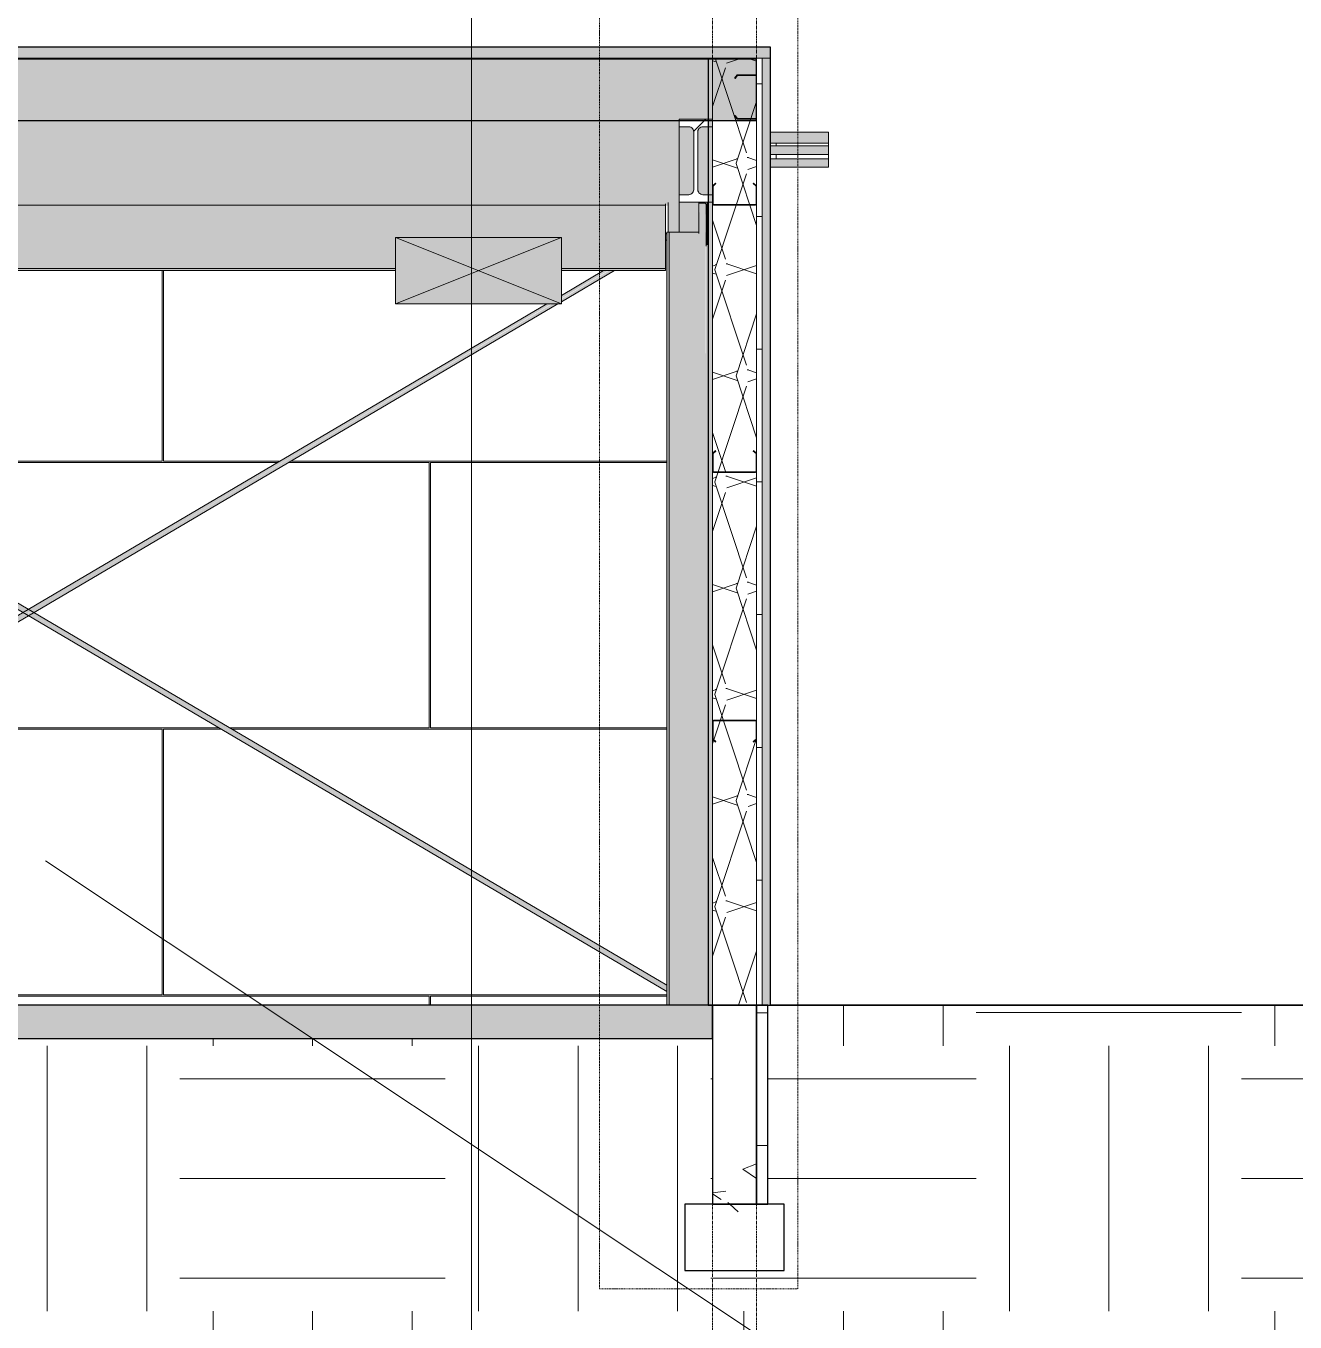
# Model space of a CAD drawing. Header units: inches. Extents: x -23445 to -32, y -314 to 853.
# Drawn here: x -21023.7 to -20794.2, y -57.3 to 177.1 of the extents above; entities that cross this region are included whole.
import ezdxf

# ---------------------------------------------------------------- set-up
doc = ezdxf.new("R2010")
doc.units = ezdxf.units.IN
doc.header["$MEASUREMENT"] = 0
doc.linetypes.add('Dash Dot 3_16_', pattern=[0.3125, 0.1875, -0.0625, 0, -0.0625])
doc.linetypes.add('Grid Line 1_2_', pattern=[0.875, 0.5, -0.125, 0.125, -0.125])
for name, color, linetype, lineweight in [('A-ANNO-IDEN', 131, 'Continuous', 9), ('A-ANNO-SYMB', 150, 'Continuous', 9), ('A-CLNG', 13, 'Continuous', 9), ('A-CLNG-PATT', 13, 'Continuous', 9), ('A-FLOR', 192, 'Continuous', 9), ('A-FLOR-LEVL', 51, 'Continuous', 9), ('A-FLOR-PATT', 8, 'Continuous', 25), ('A-ROOF', 132, 'Continuous', 9), ('A-ROOF-PATT', 132, 'Continuous', 9), ('A-WALL', 113, 'Continuous', 9), ('A-WALL-PATT', 111, 'Continuous', 25), ('C-TOPO', 7, 'Continuous', 9), ('G-ANNO-SYMB', 111, 'Continuous', 9), ('L-SITE-WALL', 31, 'Continuous', 9), ('M-HVAC-DUCT-ANNO', 70, 'Continuous', 9), ('S-BEAM', 12, 'Continuous', 9), ('S-COLS', 52, 'Continuous', 9), ('S-FNDN', 32, 'Continuous', 9), ('S-GRID', 1, 'Continuous', 9)]:
    doc.layers.add(name, color=color, linetype=linetype, lineweight=lineweight)
pattern_1 = [(50, (-21811.89, 94.61), (55.0854, -4.8198), [5.76, -63.36]), (355, (-21811.89, 94.61), (-10.6557, 57.7685), [4.608, -50.688]), (100.451, (-21807.3, 94.21), (44.4295, 52.9487), [4.895, -53.848]), (46.184, (-21811.89, 109.97), (81.9644, -12.712), [8.64, -95.04]), (96.636, (-21805.06, 108.91), (71.7815, 74.8124), [7.343, -80.772]), (351.184, (-21811.89, 109.97), (71.782, 74.8124), [6.912, -76.032]), (21, (-21804.21, 106.13), (45.842, -30.9215), [5.76, -63.36]), (326, (-21804.21, 106.13), (18.687, 55.6915), [4.608, -50.688]), (71.451, (-21800.39, 103.553), (64.529, 24.77), [4.895, -53.848]), (37.5, (-21811.89, 94.61), (0.9339, 25.5668), [2.534, -47.539, 2.534, -48.922, -50.88]), (37.5, (-21811.89, 94.61), (0.9339, 25.5668), [-101.53, 2.534, -48.346]), (7.5, (-21811.89, 94.61), (20.20404, 30.2913), [2.534, -26.803, 2.534, -46.387, -19.392]), (7.5, (-21811.89, 94.61), (20.20404, 30.2913), [-78.259, 2.534, -16.858]), (327.5, (-21829.017, 94.61), (40.9978, -1.7324), [2.534, -16.666, 2.534, -57.37, -79.488]), (327.5, (-21829.017, 94.61), (40.9978, -1.7324), [-79.104, 2.534, -76.954]), (317.5, (-21836.697, 94.61), (44.7889, 7.6878), [2.534, -22.426, 2.534, -37.248, -56.448]), (317.5, (-21836.697, 94.61), (44.7889, 7.6878), [-64.742, 2.534, -53.914])]
pattern_2 = [(0, (-21811.89, 94.61), (0, 24), []), (90, (-21811.89, 94.61), (-24, 1e-15), [])]
pattern_3 = [(161.57, (-21810.93, 95.57), (-7.6802237, -0.0009796), [0, -54.643, 6.067, 0]), (18.43, (-21812.85, 95.57), (-7.6802237, 0.0009796), [0, -54.643, 6.067, 0]), (108.43, (-21810.93, 95.57), (3.838295, -19.2013653), [18.211, -42.499]), (71.57, (-21812.85, 95.57), (3.838295, 19.2013653), [18.211, -42.499])]
pattern_4 = [(45, (-21811.89, 94.61), (-19.007, 19.007), []), (45, (-21811.89, 123.41), (-19.007, 19.007), [])]

# ---------------------------------------------------------------- blocks, each defined once
blk = doc.blocks.new('Struct_Xcel_Sports Complex_rvt-1-Building Section - North_South looking West _ Clinic')
at = {"layer": 'A-FLOR-PATT', "lineweight": 9}
h = blk.add_hatch(dxfattribs=at)
h.set_pattern_fill('FP_8', style=0, pattern_type=2)
h.set_pattern_definition(pattern_1)
h.paths.add_polyline_path([(-22790.8, -6), (-20899.55, -6), (-20899.55, 0), (-22790.8, 0), (-22790.8, -1.56)], flags=0)
at = {"layer": 'A-WALL-PATT', "lineweight": 9}
h = blk.add_hatch(dxfattribs=at)
h.set_pattern_fill('FP_8', style=0, pattern_type=2)
h.set_pattern_definition(pattern_1)
h.paths.add_polyline_path([(-20899.55, -36), (-20891.55, -36), (-20891.55, 0), (-20899.55, 0), (-20899.55, -1.56)], flags=0)
at = {"layer": 'S-FNDN'}
h = blk.add_hatch(dxfattribs=at)
h.set_pattern_fill('FP_8', color=256, style=0, pattern_type=2)
h.set_pattern_definition(pattern_1)
h.paths.add_polyline_path([(-20904.55, -48), (-20886.55, -48), (-20886.55, -36), (-20904.55, -36), (-20904.55, -40.62)], flags=0)
at = {"layer": 'A-FLOR', "color": 250, "lineweight": 25}
for p, q in [((-20899.55, 0), (-22790.8, 0)), ((-20899.55, -6), (-20899.55, 0)), ((-22790.8, -6), (-20899.55, -6))]:
    blk.add_line(p, q, dxfattribs=at)
at = {"layer": 'L-SITE-WALL', "color": 250, "lineweight": 25}
for p, q in [((-20899.55, 0), (-20899.55, -36)), ((-20891.55, 0), (-20899.55, 0)), ((-20891.55, -36), (-20891.55, 0)), ((-20899.55, -36), (-20891.55, -36))]:
    blk.add_line(p, q, dxfattribs=at)
at = {"layer": 'S-FNDN', "color": 250, "lineweight": 25}
for p, q in [((-20886.55, -36), (-20904.55, -36)), ((-20904.55, -36), (-20904.55, -48)), ((-20886.55, -48), (-20886.55, -36)), ((-20904.55, -48), (-20886.55, -48))]:
    blk.add_line(p, q, dxfattribs=at)
blk = doc.blocks.new('W-Wide Flange - 1_-5_-1401438-Building Section - North_South looking West _ Clinic')
at = {"layer": 'S-BEAM'}
h = blk.add_hatch(dxfattribs=at)
h.set_pattern_fill('FP_1', color=256, style=0, pattern_type=2)
h.set_pattern_definition(pattern_4)
h.paths.add_polyline_path([(-20905.55, 145.22), (-20899.55, 145.22), (-20899.55, 146.58), (-20901.49, 146.6), (-20901.84, 146.77), (-20902.09, 147.08), (-20902.18, 147.47), (-20902.16, 158.18), (-20901.98, 158.53), (-20901.67, 158.78), (-20901.29, 158.87), (-20899.55, 158.87), (-20899.55, 160.23), (-20905.55, 160.23), (-20905.55, 158.87), (-20903.56, 158.83), (-20903.26, 158.67), (-20903.02, 158.36), (-20902.93, 157.98), (-20902.95, 147.27), (-20903.12, 146.91), (-20903.43, 146.67), (-20903.82, 146.58), (-20905.55, 146.58)], flags=0)
for points in [[(-20903.82, 146.58), (-20903.82, 158.87), (-20905.55, 158.85), (-20905.55, 146.58)], [(-20903.82, 146.58), (-20903.35, 146.72), (-20903.12, 146.91), (-20902.95, 147.27), (-20902.93, 147.47), (-20902.96, 158.2), (-20903.19, 158.6), (-20903.43, 158.78), (-20903.82, 158.85), (-20903.82, 146.6)], [(-20901.29, 146.58), (-20901.29, 158.87), (-20901.73, 158.74), (-20901.98, 158.53), (-20902.16, 158.18), (-20902.18, 157.98), (-20902.13, 147.2), (-20901.92, 146.85), (-20901.67, 146.67), (-20901.32, 146.58)], [(-20900.3, 146.58), (-20900.3, 158.87), (-20901.29, 158.85), (-20901.29, 146.58)]]:
    blk.add_hatch(color=256, dxfattribs=at).paths.add_polyline_path(points, flags=0)
h = blk.add_hatch(color=256, dxfattribs=at)
h.paths.add_polyline_path([(-20902.02, 145.22), (-20901.91, 145.05), (-20901.95, 145.15), (-20902.01, 145.21)], flags=0)
h.paths.add_polyline_path([(-20905.55, 139.83), (-20902.02, 139.83), (-20902.02, 145.22), (-20905.55, 145.22), (-20905.55, 140.04)], flags=0)
h.paths.add_polyline_path([(-20900.52, 145.22), (-20900.8, 145), (-20900.67, 144.92), (-20900.61, 145.03)], flags=0)
h.paths.add_polyline_path([(-20900.3, 139.83), (-20900.3, 145.22), (-20900.52, 145.22), (-20900.5, 139.83), (-20900.33, 139.83)], flags=0)
at = {"layer": 'S-BEAM', "lineweight": 15}
for p, q in [((-20899.55, 160.23), (-20905.55, 160.23)), ((-20905.55, 160.23), (-20905.55, 158.87)), ((-20899.55, 158.87), (-20899.55, 160.23)), ((-20905.55, 158.87), (-20903.82, 158.87)), ((-20902.93, 157.98), (-20902.93, 147.47)), ((-20902.18, 147.47), (-20902.18, 157.98)), ((-20901.29, 158.87), (-20899.55, 158.87)), ((-20903.82, 146.58), (-20905.55, 146.58)), ((-20905.55, 146.58), (-20905.55, 145.22)), ((-20899.55, 146.58), (-20901.29, 146.58)), ((-20899.55, 145.22), (-20899.55, 146.58)), ((-20905.55, 145.22), (-20899.55, 145.22))]:
    blk.add_line(p, q, dxfattribs=at)
at = {"layer": 'S-BEAM'}
for p, q in [((-20905.55, 146.58), (-20905.55, 158.87)), ((-20905.55, 139.83), (-20905.55, 145.22))]:
    blk.add_line(p, q, dxfattribs=at)
at = {"layer": 'S-BEAM', "lineweight": 15, "flags": 128}
for points in [[(-20903.82, 158.87), (-20903.62, 158.85), (-20903.43, 158.78), (-20903.26, 158.67), (-20903.12, 158.53), (-20903.02, 158.36), (-20902.95, 158.18), (-20902.93, 157.98)], [(-20902.18, 157.98), (-20902.16, 158.18), (-20902.09, 158.36), (-20901.98, 158.53), (-20901.84, 158.67), (-20901.67, 158.78), (-20901.49, 158.85), (-20901.29, 158.87)], [(-20902.93, 147.47), (-20902.95, 147.27), (-20903.02, 147.08), (-20903.12, 146.91), (-20903.26, 146.77), (-20903.43, 146.67), (-20903.62, 146.6), (-20903.82, 146.58)], [(-20901.29, 146.58), (-20901.49, 146.6), (-20901.67, 146.67), (-20901.84, 146.77), (-20901.98, 146.91), (-20902.09, 147.08), (-20902.16, 147.27), (-20902.18, 147.47)]]:
    blk.add_lwpolyline(points, dxfattribs=at)
blk = doc.blocks.new('W-Wide Flange - W12X19-1098423-Building Section - North_South looking West _ Clinic')
at = {"layer": 'S-BEAM'}
h = blk.add_hatch(color=256, dxfattribs=at)
h.paths.add_polyline_path([(-21775.07, 144.7), (-21631.3, 144.7), (-21631.3, 144.87), (-21862.55, 144.87), (-21862.55, 144.7), (-21794.44, 144.7)], flags=0)
h.paths.add_polyline_path([(-20908.05, 144.7), (-20908.05, 144.87), (-21138.8, 144.87), (-21138.8, 144.7), (-20908.4, 144.7)], flags=0)
h.paths.add_polyline_path([(-22607.85, 144.7), (-22547.05, 144.7), (-22547.05, 144.87), (-22613.05, 144.87), (-22613.05, 144.7)], flags=0)
h.paths.add_polyline_path([(-22539.05, 144.7), (-22442.55, 144.7), (-22442.55, 144.87), (-22539.05, 144.87)], flags=0)
h.paths.add_polyline_path([(-22418.55, 144.7), (-22408.18, 144.7), (-22408.18, 144.87), (-22418.55, 144.87)], flags=0)
h.paths.add_polyline_path([(-21148.8, 144.7), (-21148.8, 144.87), (-21380.05, 144.87), (-21380.05, 144.7), (-21155.33, 144.7)], flags=0)
h.paths.add_polyline_path([(-22395.55, 144.7), (-22355.05, 144.7), (-22355.05, 144.87), (-22395.55, 144.87)], flags=0)
h.paths.add_polyline_path([(-22345.05, 144.7), (-22113.8, 144.7), (-22113.8, 144.87), (-22345.05, 144.87)], flags=0)
h.paths.add_polyline_path([(-21390.05, 144.7), (-21390.05, 144.87), (-21524.05, 144.87), (-21524.05, 144.7), (-21407.1, 144.7)], flags=0)
h.paths.add_polyline_path([(-22103.8, 144.7), (-21872.55, 144.7), (-21872.55, 144.87), (-22103.8, 144.87)], flags=0)
h.paths.add_polyline_path([(-21530.05, 144.7), (-21530.05, 144.87), (-21621.3, 144.87), (-21621.3, 144.7), (-21542.67, 144.7)], flags=0)
h = blk.add_hatch(color=256, dxfattribs=at)
h.paths.add_polyline_path([(-22613.05, 144.18), (-22547.05, 144.18), (-22547.05, 144.7), (-22613.05, 144.62), (-22613.05, 144.3)], flags=0)
h.paths.add_polyline_path([(-21872.55, 144.18), (-21872.55, 144.7), (-22103.8, 144.63), (-22103.8, 144.18), (-21891.27, 144.18)], flags=0)
h.paths.add_polyline_path([(-22414.18, 144.18), (-22408.18, 144.18), (-22408.18, 144.7), (-22418.55, 144.62), (-22418.55, 144.18)], flags=0)
h.paths.add_polyline_path([(-20908.05, 144.18), (-20908.05, 144.7), (-21138.8, 144.63), (-21138.8, 144.18), (-20908.4, 144.18)], flags=0)
h.paths.add_polyline_path([(-21862.55, 144.18), (-21631.3, 144.23), (-21631.3, 144.7), (-21862.55, 144.63), (-21862.55, 144.25)], flags=0)
h.paths.add_polyline_path([(-22395.55, 144.18), (-22355.05, 144.18), (-22355.05, 144.7), (-22395.55, 144.61), (-22395.55, 144.29)], flags=0)
h.paths.add_polyline_path([(-22345.05, 144.18), (-22113.8, 144.26), (-22113.8, 144.7), (-22345.05, 144.63), (-22345.05, 144.28)], flags=0)
h.paths.add_polyline_path([(-21621.3, 144.18), (-21530.05, 144.22), (-21530.05, 144.7), (-21621.3, 144.63), (-21621.3, 144.23)], flags=0)
h.paths.add_polyline_path([(-21148.8, 144.18), (-21148.8, 144.7), (-21380.05, 144.63), (-21380.05, 144.18), (-21155.33, 144.18)], flags=0)
h.paths.add_polyline_path([(-22442.55, 144.18), (-22442.55, 144.7), (-22539.05, 144.62), (-22539.05, 144.18), (-22452.91, 144.18)], flags=0)
h.paths.add_polyline_path([(-21524.05, 144.18), (-21390.05, 144.21), (-21390.05, 144.7), (-21524.05, 144.63), (-21524.05, 144.22)], flags=0)
h = blk.add_hatch(color=256, dxfattribs=at)
h.paths.add_polyline_path([(-21794.44, 133.73), (-21631.3, 133.73), (-21631.3, 144.18), (-21862.55, 144.18), (-21862.55, 133.73), (-21833.17, 133.73)], flags=0)
h.paths.add_polyline_path([(-21484.57, 133.73), (-21390.05, 133.73), (-21390.05, 144.18), (-21524.05, 144.18), (-21524.05, 133.73), (-21523.3, 133.73)], flags=0)
h.paths.add_polyline_path([(-21380.05, 133.73), (-21148.8, 133.73), (-21148.8, 144.18), (-21380.05, 144.18), (-21380.05, 135.15)], flags=0)
h.paths.add_polyline_path([(-20908.05, 133.73), (-20908.05, 144.18), (-21138.8, 144.18), (-21138.8, 133.73), (-20956.86, 133.73), (-20956.86, 138.82), (-20926.86, 138.82), (-20926.86, 133.73), (-20913.25, 133.73)], flags=0)
h.paths.add_polyline_path([(-21530.05, 133.73), (-21530.05, 144.18), (-21621.3, 144.18), (-21621.3, 133.73), (-21562.04, 133.73)], flags=0)
h.paths.add_polyline_path([(-21949.37, 133.73), (-21872.55, 133.73), (-21872.55, 144.18), (-22103.8, 144.18), (-22103.8, 133.73), (-21988.11, 133.73)], flags=0)
h.paths.add_polyline_path([(-22395.66, 133.73), (-22355.05, 133.73), (-22355.05, 144.18), (-22395.55, 144.18), (-22395.55, 135.07), (-22408.18, 135.15), (-22408.18, 144.18), (-22418.55, 144.18), (-22418.55, 133.73), (-22407.82, 133.73), (-22407.87, 134.32), (-22395.87, 134.32), (-22395.79, 133.73)], flags=0)
h.paths.add_polyline_path([(-22442.55, 133.73), (-22442.55, 144.18), (-22539.05, 144.18), (-22539.05, 133.73), (-22452.91, 133.73)], flags=0)
h.paths.add_polyline_path([(-22345.05, 133.73), (-22113.8, 133.73), (-22113.8, 144.18), (-22345.05, 144.18), (-22345.05, 135.15)], flags=0)
h.paths.add_polyline_path([(-22547.05, 133.73), (-22547.05, 144.18), (-22613.05, 144.18), (-22613.05, 133.73), (-22549.75, 133.73)], flags=0)
h = blk.add_hatch(color=256, dxfattribs=at)
h.paths.add_polyline_path([(-22220.51, 133.2), (-22113.8, 133.27), (-22113.8, 133.73), (-22345.05, 133.7), (-22345.05, 133.2), (-22259.24, 133.2)], flags=0)
h.paths.add_polyline_path([(-20908.05, 133.2), (-20908.05, 133.73), (-20926.86, 133.73), (-20926.86, 133.2), (-20913.25, 133.2)], flags=0)
h.paths.add_polyline_path([(-22452.91, 133.2), (-22442.55, 133.27), (-22442.55, 133.73), (-22539.05, 133.71), (-22539.05, 133.2), (-22491.65, 133.2)], flags=0)
h.paths.add_polyline_path([(-22418.55, 133.2), (-22407.78, 133.27), (-22407.87, 133.73), (-22418.55, 133.7), (-22418.55, 133.22)], flags=0)
h.paths.add_polyline_path([(-22103.8, 133.2), (-21872.55, 133.27), (-21872.55, 133.73), (-22103.8, 133.68), (-22103.8, 133.21)], flags=0)
h.paths.add_polyline_path([(-21862.55, 133.2), (-21631.3, 133.27), (-21631.3, 133.73), (-21862.55, 133.66), (-21862.55, 133.21)], flags=0)
h.paths.add_polyline_path([(-20956.86, 133.2), (-20956.86, 133.73), (-21138.8, 133.73), (-21138.8, 133.2), (-20981.03, 133.2)], flags=0)
h.paths.add_polyline_path([(-21621.3, 133.2), (-21530.05, 133.27), (-21530.05, 133.73), (-21621.3, 133.64), (-21621.3, 133.21)], flags=0)
h.paths.add_polyline_path([(-22355.05, 133.2), (-22355.05, 133.73), (-22395.78, 133.7), (-22395.66, 133.2), (-22356.08, 133.2)], flags=0)
h.paths.add_polyline_path([(-22613.05, 133.2), (-22547.05, 133.27), (-22547.05, 133.73), (-22613.05, 133.72), (-22613.05, 133.22)], flags=0)
h.paths.add_polyline_path([(-21524.05, 133.2), (-21390.05, 133.27), (-21390.05, 133.73), (-21524.05, 133.73), (-21524.05, 133.21)], flags=0)
h.paths.add_polyline_path([(-21148.8, 133.2), (-21148.8, 133.73), (-21380.05, 133.73), (-21380.05, 133.2), (-21155.33, 133.2)], flags=0)
h = blk.add_hatch(color=256, dxfattribs=at)
h.paths.add_polyline_path([(-21852.54, 132.85), (-21631.3, 132.85), (-21631.3, 133.2), (-21862.55, 133.2), (-21862.55, 132.85), (-21862.22, 132.85)], flags=0)
h.paths.add_polyline_path([(-20908.05, 132.85), (-20908.05, 133.2), (-20926.86, 133.2), (-20926.86, 132.85), (-20913.25, 132.85)], flags=0)
h.paths.add_polyline_path([(-22607.85, 132.85), (-22547.05, 132.85), (-22547.05, 133.2), (-22613.05, 133.2), (-22613.05, 132.85)], flags=0)
h.paths.add_polyline_path([(-20956.86, 132.85), (-20956.86, 133.2), (-21138.8, 133.2), (-21138.8, 132.85), (-20981.03, 132.85)], flags=0)
h.paths.add_polyline_path([(-22539.05, 132.85), (-22442.55, 132.85), (-22442.55, 133.2), (-22539.05, 133.2)], flags=0)
h.paths.add_polyline_path([(-22418.55, 132.85), (-22407.75, 132.85), (-22407.87, 133.2), (-22418.55, 133.2)], flags=0)
h.paths.add_polyline_path([(-21148.8, 132.85), (-21148.8, 133.2), (-21380.05, 133.2), (-21380.05, 132.85), (-21155.33, 132.85)], flags=0)
h.paths.add_polyline_path([(-22395.67, 132.85), (-22355.05, 132.85), (-22355.05, 133.2), (-22395.72, 133.2)], flags=0)
h.paths.add_polyline_path([(-22345.05, 132.85), (-22113.8, 132.85), (-22113.8, 133.2), (-22345.05, 133.2)], flags=0)
h.paths.add_polyline_path([(-21390.05, 132.85), (-21390.05, 133.2), (-21524.05, 133.2), (-21524.05, 132.85), (-21407.1, 132.85)], flags=0)
h.paths.add_polyline_path([(-21530.05, 132.85), (-21530.05, 133.2), (-21621.3, 133.2), (-21621.3, 132.85), (-21562.04, 132.85)], flags=0)
h.paths.add_polyline_path([(-22103.8, 132.85), (-21872.55, 132.85), (-21872.55, 133.2), (-22103.8, 133.2)], flags=0)
for p, q in [((-20908.05, 144.7), (-21138.8, 144.7)), ((-20908.05, 144.92), (-20908.05, 144.7)), ((-20908.05, 144.7), (-20908.05, 144.18)), ((-20908.05, 144.18), (-20908.05, 133.73)), ((-20908.05, 133.73), (-20908.05, 133.2)), ((-21138.8, 133.2), (-20956.86, 133.2)), ((-20956.86, 132.85), (-21138.8, 132.85)), ((-20926.86, 133.2), (-20908.05, 133.2)), ((-20908.05, 132.85), (-20926.86, 132.85)), ((-20908.05, 133.2), (-20908.05, 132.85))]:
    blk.add_line(p, q, dxfattribs=at)
blk = doc.blocks.new('Girt_C - 8_D-1405501-Building Section - North_South looking West _ Clinic')
at = {"layer": 'S-BEAM'}
h = blk.add_hatch(dxfattribs=at)
h.set_pattern_fill('FP_1', color=256, style=0, pattern_type=2)
h.set_pattern_definition(pattern_4)
h.paths.add_polyline_path([(-20892.13, 47.57), (-20891.55, 48.05), (-20891.55, 51.37), (-20891.66, 51.37), (-20891.66, 48.11), (-20892.2, 47.66)], flags=0)
h.paths.add_polyline_path([(-20898.98, 47.57), (-20898.91, 47.66), (-20899.44, 48.11), (-20899.44, 51.37), (-20899.55, 51.37), (-20899.55, 48.05)], flags=0)
h.paths.add_polyline_path([(-20891.74, 51.45), (-20891.74, 51.55), (-20899.37, 51.55), (-20899.37, 51.45), (-20893.88, 51.45)], flags=0)
at = {"layer": 'S-BEAM', "lineweight": 15}
for p, q in [((-20899.55, 51.37), (-20899.55, 48.05)), ((-20899.44, 48.11), (-20899.44, 51.37)), ((-20891.74, 51.55), (-20899.37, 51.55)), ((-20899.37, 51.45), (-20891.74, 51.45)), ((-20891.66, 51.37), (-20891.66, 48.11)), ((-20891.55, 48.05), (-20891.55, 51.37)), ((-20899.55, 48.05), (-20898.98, 47.57)), ((-20898.91, 47.66), (-20899.44, 48.11)), ((-20898.98, 47.57), (-20898.91, 47.66)), ((-20891.66, 48.11), (-20892.2, 47.66)), ((-20892.2, 47.66), (-20892.13, 47.57)), ((-20892.13, 47.57), (-20891.55, 48.05))]:
    blk.add_line(p, q, dxfattribs=at)
for centre, radius, start, end in [((-20899.37, 51.37), 0.188, 90, 180), ((-20899.37, 51.37), 0.0782, 90, 177.8773), ((-20891.74, 51.37), 0.187, 360, 90), ((-20891.74, 51.37), 0.0782, 3.0424, 90)]:
    blk.add_arc(centre, radius, start, end, dxfattribs=at)
blk = doc.blocks.new('Girt_C - 8_D-1405502-Building Section - North_South looking West _ Clinic')
at = {"layer": 'S-BEAM'}
h = blk.add_hatch(dxfattribs=at)
h.set_pattern_fill('FP_1', color=256, style=0, pattern_type=2)
h.set_pattern_definition(pattern_4)
h.paths.add_polyline_path([(-20891.74, 96.32), (-20891.74, 96.43), (-20899.37, 96.43), (-20899.37, 96.32), (-20893.88, 96.32)], flags=0)
h.paths.add_polyline_path([(-20899.44, 96.5), (-20899.44, 99.77), (-20898.91, 100.22), (-20898.98, 100.3), (-20899.55, 99.82), (-20899.55, 96.51)], flags=0)
h.paths.add_polyline_path([(-20891.66, 96.5), (-20891.55, 96.51), (-20891.55, 99.82), (-20892.13, 100.3), (-20892.2, 100.22), (-20891.66, 99.77)], flags=0)
at = {"layer": 'S-BEAM', "lineweight": 15}
for p, q in [((-20898.98, 100.3), (-20899.55, 99.82)), ((-20899.55, 99.82), (-20899.55, 96.51)), ((-20899.44, 99.77), (-20898.91, 100.22)), ((-20899.44, 96.5), (-20899.44, 99.77)), ((-20898.91, 100.22), (-20898.98, 100.3)), ((-20892.13, 100.3), (-20892.2, 100.22)), ((-20892.2, 100.22), (-20891.66, 99.77)), ((-20891.55, 99.82), (-20892.13, 100.3)), ((-20891.66, 99.77), (-20891.66, 96.5)), ((-20891.55, 96.51), (-20891.55, 99.82)), ((-20891.74, 96.43), (-20899.37, 96.43)), ((-20899.37, 96.32), (-20891.74, 96.32))]:
    blk.add_line(p, q, dxfattribs=at)
for centre, radius, start, end in [((-20899.37, 96.51), 0.187, 180, 270), ((-20899.37, 96.51), 0.0782, 183.0424, 270), ((-20891.74, 96.51), 0.188, 270, 0), ((-20891.74, 96.51), 0.0782, 270, 357.8773)]:
    blk.add_arc(centre, radius, start, end, dxfattribs=at)
blk = doc.blocks.new('Girt_C - 8_D-1405514-Building Section - North_South looking West _ Clinic')
at = {"layer": 'S-BEAM'}
h = blk.add_hatch(dxfattribs=at)
h.set_pattern_fill('FP_1', color=256, style=0, pattern_type=2)
h.set_pattern_definition(pattern_4)
h.paths.add_polyline_path([(-20895.05, 160.23), (-20891.74, 160.23), (-20891.74, 160.34), (-20895, 160.34), (-20895.45, 160.88), (-20895.54, 160.8)], flags=0)
h.paths.add_polyline_path([(-20891.66, 160.42), (-20891.55, 160.42), (-20891.55, 168.05), (-20891.66, 168.05), (-20891.66, 164.45)], flags=0)
h.paths.add_polyline_path([(-20895.45, 167.59), (-20895, 168.13), (-20891.74, 168.13), (-20891.74, 168.24), (-20895.05, 168.24), (-20895.53, 167.66)], flags=0)
at = {"layer": 'S-BEAM', "lineweight": 15}
for p, q in [((-20895.05, 168.24), (-20895.53, 167.66)), ((-20895.53, 167.66), (-20895.45, 167.59)), ((-20895.45, 167.59), (-20895, 168.13)), ((-20891.74, 168.24), (-20895.05, 168.24)), ((-20895, 168.13), (-20891.74, 168.13)), ((-20891.66, 168.05), (-20891.66, 160.42)), ((-20891.55, 160.42), (-20891.55, 168.05)), ((-20895.45, 160.88), (-20895.54, 160.8)), ((-20895.54, 160.8), (-20895.05, 160.23)), ((-20895, 160.34), (-20895.45, 160.88)), ((-20895.05, 160.23), (-20891.74, 160.23)), ((-20891.74, 160.34), (-20895, 160.34))]:
    blk.add_line(p, q, dxfattribs=at)
at = {"layer": 'S-BEAM'}
blk.add_line((-20891.55, 159.97), (-20891.55, 160.42), dxfattribs=at)
at = {"layer": 'S-BEAM', "lineweight": 15, "flags": 128}
for points in [[(-20891.55, 168.05), (-20891.57, 168.12), (-20891.61, 168.18), (-20891.67, 168.22), (-20891.74, 168.24)], [(-20891.74, 168.13), (-20891.7, 168.11), (-20891.67, 168.09), (-20891.66, 168.05)], [(-20891.66, 160.42), (-20891.67, 160.38), (-20891.7, 160.35), (-20891.74, 160.34)], [(-20891.74, 160.23), (-20891.67, 160.24), (-20891.61, 160.28), (-20891.57, 160.34), (-20891.55, 160.42)]]:
    blk.add_lwpolyline(points, dxfattribs=at)
blk = doc.blocks.new('Round Bar - 1_-V14-Building Section - North_South looking West _ Clinic')
at = {"layer": 'S-BEAM'}
h = blk.add_hatch(color=256, dxfattribs=at)
h.paths.add_polyline_path([(-21138.8, 2.97), (-21023.24, 71.02), (-21024.26, 71.01), (-21138.8, 3.46), (-21138.8, 2.97)], flags=0)
h.paths.add_polyline_path([(-21023.24, 71.02), (-20928.67, 126.82), (-20929.49, 126.82), (-21023.24, 71.5), (-21023.24, 71.16)], flags=0)
h.paths.add_polyline_path([(-20926.86, 127.79), (-20918.42, 132.85), (-20919.25, 132.85), (-20926.86, 128.3), (-20926.86, 127.85)], flags=0)
h.paths.add_polyline_path([(-20908.05, 138.86), (-20907.8, 139.1), (-20907.8, 139.59), (-20908.05, 139.36), (-20908.05, 138.94)], flags=0)
h = blk.add_hatch(color=256, dxfattribs=at)
h.paths.add_polyline_path([(-21138.8, 2.39), (-21023.24, 70.54), (-21023.32, 70.98), (-21138.8, 2.96), (-21138.8, 2.43)], flags=0)
h.paths.add_polyline_path([(-21022.71, 71.02), (-21022.55, 71.02), (-21022.23, 71.04), (-20927.64, 126.82), (-20928.5, 126.82), (-21023.24, 71.02), (-21022.98, 71.02)], flags=0)
h.paths.add_polyline_path([(-20926.86, 127.21), (-20917.41, 132.85), (-20918.26, 132.85), (-20926.86, 127.69), (-20926.86, 127.21)], flags=0)
h.paths.add_polyline_path([(-20908.05, 138.28), (-20907.8, 138.51), (-20907.8, 139.01), (-20908.05, 138.78), (-20908.05, 138.28)], flags=0)
for p, q in [((-20907.8, 139.59), (-20908.05, 139.44)), ((-20908.05, 138.28), (-20907.8, 138.43)), ((-20926.86, 127.21), (-20917.28, 132.85)), ((-20919.25, 132.85), (-20926.86, 128.37)), ((-21138.8, 2.39), (-20927.52, 126.82)), ((-20929.49, 126.82), (-21138.8, 3.55))]:
    blk.add_line(p, q, dxfattribs=at)
blk = doc.blocks.new('Round Bar - 1_-V15-Building Section - North_South looking West _ Clinic')
at = {"layer": 'S-BEAM'}
h = blk.add_hatch(color=256, dxfattribs=at)
h.paths.add_polyline_path([(-20907.8, 2.45), (-20907.8, 3.03), (-21023.24, 71.02), (-21023.21, 70.42), (-20908.4, 2.81)], flags=0)
h.paths.add_polyline_path([(-21023.78, 71.02), (-21023.32, 71.07), (-21128.39, 132.85), (-21129.21, 132.85), (-21024.06, 71.02), (-21023.79, 71.02)], flags=0)
h = blk.add_hatch(color=256, dxfattribs=at)
h.paths.add_polyline_path([(-20907.8, 3.03), (-20907.8, 3.61), (-21022.43, 71.02), (-21023.16, 70.98), (-20908.29, 3.32)], flags=0)
h.paths.add_polyline_path([(-21023.24, 71.02), (-21023.28, 71.62), (-21127.37, 132.85), (-21128.23, 132.85), (-21023.32, 71.07)], flags=0)
for p, q in [((-21129.21, 132.85), (-20907.8, 2.45)), ((-20907.8, 3.61), (-21127.24, 132.85))]:
    blk.add_line(p, q, dxfattribs=at)
blk = doc.blocks.new('Girt_C - 8_D-1405515-Building Section - North_South looking West _ Clinic')
at = {"layer": 'S-BEAM', "lineweight": 15}
for p, q in [((-20898.98, 148.67), (-20899.55, 148.19)), ((-20899.55, 148.19), (-20899.55, 144.88)), ((-20899.44, 148.14), (-20898.91, 148.59)), ((-20899.44, 144.87), (-20899.44, 148.14)), ((-20898.91, 148.59), (-20898.98, 148.67)), ((-20892.13, 148.67), (-20892.2, 148.59)), ((-20892.2, 148.59), (-20891.66, 148.14)), ((-20891.55, 148.19), (-20892.13, 148.67)), ((-20891.66, 148.14), (-20891.66, 144.87)), ((-20891.55, 144.88), (-20891.55, 148.19)), ((-20891.74, 144.8), (-20899.37, 144.8)), ((-20899.37, 144.69), (-20891.74, 144.69))]:
    blk.add_line(p, q, dxfattribs=at)
for centre, radius, start, end in [((-20899.37, 144.88), 0.188, 180, 270), ((-20899.37, 144.88), 0.0782, 183.0424, 270), ((-20891.74, 144.88), 0.188, 270, 0), ((-20891.74, 144.88), 0.0782, 270, 357.8773)]:
    blk.add_arc(centre, radius, start, end, dxfattribs=at)
blk = doc.blocks.new('L-Angle - L2-1_2X1-1_2X3_16-1401440-Building Section - North_South looking West _ Clinic')
at = {"layer": 'S-BEAM'}
for points in [[(-20901.83, 139.81), (-20901.91, 145.05), (-20902.02, 145.22), (-20901.94, 139.83), (-20901.86, 139.82)], [(-20900.89, 139.81), (-20900.89, 145.03), (-20901.83, 145.02), (-20901.83, 139.81)], [(-20900.7, 139.63), (-20900.77, 144.99), (-20900.89, 145.02), (-20900.81, 139.79), (-20900.71, 139.65)], [(-20900.52, 137.5), (-20900.6, 142.73), (-20900.7, 142.9), (-20900.63, 137.54), (-20900.54, 137.5)]]:
    blk.add_hatch(color=256, dxfattribs=at).paths.add_polyline_path(points, flags=0)
for p, q in [((-20902.02, 145.22), (-20902.02, 139.57)), ((-20902.02, 139.83), (-20902.02, 145.22)), ((-20900.7, 142.9), (-20900.7, 137.25)), ((-20900.52, 137.5), (-20900.52, 142.71))]:
    blk.add_line(p, q, dxfattribs=at)
at = {"layer": 'S-BEAM', "lineweight": 15}
for p, q in [((-20900.52, 145.22), (-20902.02, 145.22)), ((-20901.83, 145.03), (-20900.89, 145.03)), ((-20900.7, 144.84), (-20900.7, 142.9)), ((-20900.52, 142.71), (-20900.52, 145.22))]:
    blk.add_line(p, q, dxfattribs=at)
at = {"layer": 'S-BEAM', "lineweight": 15, "flags": 128}
for points in [[(-20902.02, 145.22), (-20902.01, 145.17), (-20902, 145.13), (-20901.98, 145.1), (-20901.95, 145.07), (-20901.91, 145.05), (-20901.87, 145.03), (-20901.83, 145.03)], [(-20900.89, 145.03), (-20900.85, 145.02), (-20900.81, 145.01), (-20900.77, 144.99), (-20900.75, 144.96), (-20900.72, 144.92), (-20900.71, 144.88), (-20900.7, 144.84)], [(-20900.7, 142.9), (-20900.7, 142.86), (-20900.69, 142.82), (-20900.66, 142.78), (-20900.63, 142.75), (-20900.6, 142.73), (-20900.56, 142.72), (-20900.52, 142.71)]]:
    blk.add_lwpolyline(points, dxfattribs=at)
blk = doc.blocks.new('HSS-Hollow Structural Section - HSS1-1_2X1-1_2X1_8 - Obsolete-1396620-Building Section - North_South looking West _ Clinic')
at = {"layer": 'S-BEAM'}
h = blk.add_hatch(color=256, dxfattribs=at)
h.paths.add_polyline_path([(-20878.55, 155.18), (-20878.55, 155.4), (-20889.05, 155.34), (-20889.05, 155.18), (-20884.2, 155.18)], flags=0)
h.paths.add_polyline_path([(-22801.52, 155.18), (-22798.62, 155.18), (-22798.62, 155.4), (-22808.3, 155.34), (-22808.3, 155.18)], flags=0)
h = blk.add_hatch(color=256, dxfattribs=at)
h.paths.add_polyline_path([(-20889.05, 154.15), (-20878.55, 154.15), (-20878.55, 155.18), (-20889.05, 155.18), (-20889.05, 154.68)], flags=0)
h.paths.add_polyline_path([(-22808.3, 154.15), (-22798.62, 154.15), (-22798.62, 155.18), (-22808.3, 155.18), (-22808.3, 154.68)], flags=0)
h = blk.add_hatch(color=256, dxfattribs=at)
h.paths.add_polyline_path([(-20878.55, 153.9), (-20878.55, 154.15), (-20889.05, 154.15), (-20889.04, 153.9), (-20884.2, 153.9)], flags=0)
h.paths.add_polyline_path([(-22798.62, 153.9), (-22798.62, 154.15), (-22808.3, 154.15), (-22808.3, 153.9), (-22801.52, 153.9)], flags=0)
for p, q in [((-20878.55, 155.4), (-20889.05, 155.4)), ((-20878.55, 155.4), (-20878.55, 155.18)), ((-20878.55, 155.18), (-20878.55, 154.15)), ((-20889.04, 153.86), (-20878.55, 153.86)), ((-20878.55, 154.15), (-20878.55, 153.9)), ((-20878.55, 153.9), (-20878.55, 153.86))]:
    blk.add_line(p, q, dxfattribs=at)
blk = doc.blocks.new('HSS-Hollow Structural Section - HSS1-1_2X1-1_2X1_8 - Obsolete-V17-Building Section - North_South looking West _ Clinic')
at = {"layer": 'S-BEAM'}
h = blk.add_hatch(color=256, dxfattribs=at)
h.paths.add_polyline_path([(-20889.04, 152.85), (-20878.55, 152.85), (-20878.55, 153.07), (-20889.05, 153.01), (-20889.05, 152.85)], flags=0)
h.paths.add_polyline_path([(-22806.36, 152.85), (-22798.62, 152.85), (-22798.62, 153.07), (-22808.3, 153.01), (-22808.3, 152.85)], flags=0)
h = blk.add_hatch(color=256, dxfattribs=at)
h.paths.add_polyline_path([(-20878.55, 151.81), (-20878.55, 152.85), (-20889.05, 152.85), (-20889.04, 151.81), (-20884.2, 151.81)], flags=0)
h.paths.add_polyline_path([(-22801.52, 151.81), (-22798.62, 151.81), (-22798.62, 152.85), (-22808.3, 152.85), (-22808.3, 151.81), (-22806.36, 151.81)], flags=0)
h = blk.add_hatch(color=256, dxfattribs=at)
h.paths.add_polyline_path([(-20878.55, 151.57), (-20878.55, 151.81), (-20889.05, 151.81), (-20889.04, 151.57), (-20884.2, 151.57)], flags=0)
h.paths.add_polyline_path([(-22798.62, 151.57), (-22798.62, 151.81), (-22808.3, 151.81), (-22808.3, 151.57), (-22801.52, 151.57)], flags=0)
for p, q in [((-20878.55, 153.07), (-20889.04, 153.07)), ((-20878.55, 153.07), (-20878.55, 152.85)), ((-20878.55, 152.85), (-20878.55, 151.81)), ((-20889.04, 151.53), (-20878.55, 151.53)), ((-20878.55, 151.81), (-20878.55, 151.57)), ((-20878.55, 151.57), (-20878.55, 151.53))]:
    blk.add_line(p, q, dxfattribs=at)

msp = doc.modelspace()

# ---------------------------------------------------------------- hatches: boundary and pattern name
at = {"layer": 'A-CLNG-PATT'}
h = msp.add_hatch(dxfattribs=at)
h.set_pattern_fill('FP_4', color=256, style=0, pattern_type=2)
h.set_pattern_definition(pattern_3)
h.paths.add_polyline_path([(-21794.44, 159.97), (-20891.55, 159.97), (-20891.55, 171.11), (-22786.55, 171.11), (-22786.55, 159.97), (-21813.81, 159.97)], flags=0)
at = {"layer": 'A-CLNG-PATT', "lineweight": 5}
h = msp.add_hatch(color=256, dxfattribs=at)
h.paths.add_polyline_path([(-20907.55, 144.61), (-20907.55, 145.17), (-20905.55, 145.22), (-20905.55, 159.97), (-21140.8, 159.97), (-21140.8, 145.16), (-21138.8, 145.16), (-21138.8, 144.87), (-20908.05, 144.87), (-20908.05, 144.61)], flags=0)
h.paths.add_polyline_path([(-22356.08, 144.87), (-22355.05, 144.92), (-22355.05, 145.16), (-22353.05, 145.16), (-22353.05, 159.97), (-22540.05, 159.97), (-22540.05, 145.18), (-22539.05, 145.18), (-22539.05, 144.87), (-22442.55, 144.92), (-22442.55, 158.91), (-22418.55, 158.91), (-22418.55, 144.87), (-22408.18, 144.92), (-22408.18, 158.91), (-22395.55, 158.91), (-22395.55, 144.87), (-22375.45, 144.87)], flags=0)
h.paths.add_polyline_path([(-21368.37, 144.87), (-21148.8, 144.92), (-21148.8, 145.16), (-21146.8, 145.16), (-21146.8, 159.97), (-21382.05, 159.97), (-21382.05, 145.16), (-21380.05, 145.16), (-21380.05, 144.87), (-21378.05, 144.87)], flags=0)
h.paths.add_polyline_path([(-21621.3, 144.87), (-21530.05, 144.92), (-21530.05, 159.97), (-21623.3, 159.97), (-21623.3, 145.16), (-21621.3, 145.16), (-21621.3, 144.92)], flags=0)
h.paths.add_polyline_path([(-22113.99, 144.87), (-22113.8, 144.92), (-22113.8, 145.16), (-22111.8, 145.16), (-22111.8, 159.97), (-22347.05, 159.97), (-22347.05, 145.16), (-22345.05, 145.16), (-22345.05, 144.87), (-22123.68, 144.87)], flags=0)
h.paths.add_polyline_path([(-22613.05, 144.87), (-22547.05, 144.92), (-22547.05, 145.18), (-22546.05, 145.18), (-22546.05, 159.97), (-22780.3, 159.97), (-22780.3, 148.82), (-22613.05, 148.82), (-22613.05, 144.92)], flags=0)
h.paths.add_polyline_path([(-22103.8, 144.87), (-21872.55, 144.92), (-21872.55, 145.16), (-21870.55, 145.16), (-21870.55, 159.97), (-22105.8, 159.97), (-22105.8, 145.16), (-22103.8, 145.16), (-22103.8, 144.92)], flags=0)
h.paths.add_polyline_path([(-21813.81, 144.87), (-21631.3, 144.92), (-21631.3, 145.16), (-21629.3, 145.16), (-21629.3, 159.97), (-21864.55, 159.97), (-21864.55, 145.16), (-21862.55, 145.16), (-21862.55, 144.87), (-21833.17, 144.87)], flags=0)
h.paths.add_polyline_path([(-21524.05, 144.87), (-21390.05, 144.92), (-21390.05, 145.16), (-21388.05, 145.16), (-21388.05, 159.97), (-21524.05, 159.97), (-21524.05, 144.92)], flags=0)
h.paths.add_polyline_path([(-22786.3, 148.82), (-22786.3, 159.97), (-22786.55, 159.97), (-22786.55, 148.82)], flags=0)
at = {"layer": 'A-ROOF'}
msp.add_hatch(color=256, dxfattribs=at).paths.add_polyline_path([(-20889.05, 171.24), (-20889.05, 173.24), (-22786.55, 173.24), (-22786.55, 171.24), (-20890.55, 171.24)], flags=0)
at = {"layer": 'A-ROOF', "lineweight": 5}
msp.add_hatch(color=256, dxfattribs=at).paths.add_polyline_path([(-20889.05, 155.87), (-20878.55, 155.87), (-20878.55, 157.87), (-20889.05, 157.87)], flags=0)
at = {"layer": 'A-ROOF-PATT'}
h = msp.add_hatch(dxfattribs=at)
h.set_pattern_fill('FP_6', color=256, style=0, pattern_type=2)
h.set_pattern_definition([(90, (-174.388, -762.154), (-16.082, 1e-15), [])])
h.paths.add_polyline_path([(-22808.3, 153.07), (-22798.62, 153.07), (-22798.62, 153.86), (-22808.3, 153.86)], flags=0)
h.paths.add_polyline_path([(-20878.55, 153.07), (-20878.55, 153.86), (-20889.05, 153.86), (-20889.04, 153.07), (-20879.7, 153.07)], flags=0)
h.paths.add_polyline_path([(-20884.2, 155.4), (-20878.55, 155.4), (-20878.55, 155.87), (-20889.05, 155.87), (-20889.05, 155.4), (-20887.49, 155.4)], flags=0)
h.paths.add_polyline_path([(-20900.3, 171.11), (-20900.3, 171.24), (-22786.55, 171.24), (-22786.55, 171.11), (-20903.56, 171.11)], flags=0)
at = {"layer": 'A-WALL', "lineweight": 5}
msp.add_hatch(color=256, dxfattribs=at).paths.add_polyline_path([(-20900.3, 0), (-20899.55, 0), (-20899.55, 171.24), (-20900.3, 171.24), (-20900.3, 3.32)], flags=0)
at = {"layer": 'A-WALL'}
msp.add_hatch(color=256, dxfattribs=at).paths.add_polyline_path([(-20889.05, 0), (-20889.05, 171.24), (-20890.55, 171.24), (-20890.55, 0)], flags=0)
at = {"layer": 'A-WALL-PATT', "lineweight": 9}
h = msp.add_hatch(dxfattribs=at)
h.set_pattern_fill('FP_4', color=256, style=0, pattern_type=2)
h.set_pattern_definition(pattern_3)
h.paths.add_polyline_path([(-20899.55, 0), (-20891.55, 0), (-20891.55, 171.24), (-20899.55, 171.24), (-20899.55, 3.32)], flags=0)
h = msp.add_hatch(dxfattribs=at)
h.set_pattern_fill('FP_3', color=256, style=0, pattern_type=2)
h.set_pattern_definition(pattern_2)
h.paths.add_polyline_path([(-20890.55, 0), (-20890.55, 171.24), (-20891.55, 171.24), (-20891.55, 0)], flags=0)
h = msp.add_hatch(dxfattribs=at)
h.set_pattern_fill('FP_7', color=256, style=0, pattern_type=2)
h.set_pattern_definition([(90, (-20950.93, -46.5), (-193, -193), [48, -145]), (180, (-20950.93, -46.5), (-2e-14, -193), [96.25, -96.75]), (270, (-21047.18, 1.5), (-193, -193), [48, -145]), (180, (-20950.93, 1.5), (-2e-14, -193), [96.25, -96.75]), (270, (-21047.43, 1.5), (-193, -193), [48, -145]), (180, (-21047.43, 1.5), (-2e-14, -193), [96.25, -96.75]), (90, (-21143.68, -46.5), (-193, -193), [48, -145]), (180, (-21047.43, -46.5), (-2e-14, -193), [96.25, -96.75]), (90, (-20998.93, 1.75), (-193, -193), [48, -145]), (180, (-20950.68, 1.75), (-2e-14, -193), [48.25, -144.75]), (180, (-20950.68, 49.75), (-2e-14, -193), [48.25, -144.75]), (90, (-21095.43, 1.75), (-193, -193), [48, -145]), (180, (-20999.18, 1.75), (-2e-14, -193), [96.25, -96.75]), (270, (-20999.18, 49.75), (-193, -193), [48, -145]), (180, (-20999.18, 49.75), (-2e-14, -193), [96.25, -96.75]), (180, (-21095.68, 1.75), (-2e-14, -193), [48, -145]), (270, (-21095.68, 49.75), (-193, -193), [48, -145]), (180, (-21095.68, 49.75), (-2e-14, -193), [48, -145]), (90, (-20950.93, 50), (-193, -193), [48, -145]), (180, (-20950.93, 50), (-2e-14, -193), [96.25, -96.75]), (270, (-21047.18, 98), (-193, -193), [48, -145]), (180, (-20950.93, 98), (-2e-14, -193), [96.25, -96.75]), (270, (-21047.43, 98), (-193, -193), [48, -145]), (180, (-21047.43, 98), (-2e-14, -193), [96.25, -96.75]), (270, (-21143.68, 98), (-193, -193), [48, -145]), (180, (-21047.43, 50), (-2e-14, -193), [96.25, -96.75]), (90, (-20998.93, 98.25), (-193, -193), [48, -145]), (180, (-20950.68, 98.25), (-2e-14, -193), [48.25, -144.75]), (180, (-20950.68, 146.25), (-2e-14, -193), [48.25, -144.75]), (90, (-21095.43, 98.25), (-193, -193), [48, -145]), (180, (-20999.18, 98.25), (-2e-14, -193), [96.25, -96.75]), (270, (-20999.18, 146.25), (-193, -193), [48, -145]), (180, (-20999.18, 146.25), (-2e-14, -193), [96.25, -96.75]), (180, (-21095.68, 98.25), (-2e-14, -193), [48, -145]), (270, (-21095.68, 146.25), (-193, -193), [48, -145]), (180, (-21095.68, 146.25), (-2e-14, -193), [48, -145])])
h.paths.add_polyline_path([(-21138.8, 0), (-20907.8, 0), (-20907.8, 2.45), (-21023.26, 70.44), (-21138.8, 2.39), (-21138.8, 0.12)], flags=0)
h.paths.add_polyline_path([(-21138.8, 3.55), (-21024.24, 71.03), (-21129.21, 132.85), (-21138.8, 132.85), (-21138.8, 3.66)], flags=0)
h.paths.add_polyline_path([(-20907.8, 3.61), (-20907.8, 138.43), (-20908.05, 138.28), (-20908.05, 132.85), (-20917.28, 132.85), (-20926.86, 127.21), (-20926.86, 126.82), (-20927.52, 126.82), (-21022.26, 71.02), (-20908.4, 3.97)], flags=0)
h.paths.add_polyline_path([(-21023.24, 71.6), (-20929.49, 126.82), (-20956.86, 126.82), (-20956.86, 132.85), (-21127.24, 132.85), (-21023.36, 71.67)], flags=0)
h.paths.add_polyline_path([(-20926.86, 128.37), (-20919.25, 132.85), (-20926.86, 132.85)], flags=0)
h.paths.add_polyline_path([(-20908.05, 139.44), (-20907.8, 139.59), (-20907.8, 139.83), (-20907.55, 139.83), (-20907.55, 144.61), (-20908.05, 144.55), (-20908.05, 140.04)], flags=0)
h = msp.add_hatch(dxfattribs=at)
h.set_pattern_fill('FP_3', color=256, style=0, pattern_type=2)
h.set_pattern_definition(pattern_2)
h.paths.add_polyline_path([(-20891.55, -36), (-20889.55, -36), (-20889.55, 0), (-20891.55, 0), (-20891.55, -1.56)], flags=0)
at = {"layer": 'C-TOPO'}
h = msp.add_hatch(dxfattribs=at)
h.set_pattern_fill('FP_2', color=256, style=0, pattern_type=2)
h.set_pattern_definition([(0, (-21811.89, 94.61), (48, 48), [48, -48]), (0, (-21811.89, 112.61), (48, 48), [48, -48]), (0, (-21811.89, 130.61), (48, 48), [48, -48]), (90, (-21805.89, 136.61), (-48, 48), [48, -48]), (90, (-21787.89, 136.61), (-48, 48), [48, -48]), (90, (-21769.89, 136.61), (-48, 48), [48, -48])])
h.paths.add_polyline_path([(-20864.83, -79.68), (-20554.96, -79.68), (-20554.96, 0), (-20889.55, 0), (-20889.55, -36), (-20886.55, -36), (-20886.55, -48), (-20904.55, -48), (-20904.55, -36), (-20899.55, -36), (-20899.55, -6), (-22790.8, -6), (-22790.8, -36), (-22785.8, -36), (-22785.8, -48), (-22803.8, -48), (-22803.8, -36), (-22800.8, -36), (-22800.8, 0), (-23033.92, 0), (-23033.92, -79.68), (-20886.55, -79.68)], flags=0)
h.paths.add_polyline_path([(-22551.61, -24), (-22551.61, -12), (-22535.61, -12), (-22535.61, -24)], flags=0)
at = {"layer": 'M-HVAC-DUCT-ANNO'}
msp.add_hatch(color=256, dxfattribs=at).paths.add_polyline_path([(-20926.86, 126.82), (-20926.86, 138.82), (-20956.86, 138.82), (-20956.86, 126.82), (-20942.3, 126.82)], flags=0)
at = {"layer": 'S-COLS', "lineweight": 5}
for points in [[(-20906.68, 139.83), (-20905.55, 139.83), (-20905.55, 145.17), (-20907.55, 145.17), (-20907.55, 139.83), (-20906.82, 139.83)], [(-20907.8, 0), (-20907.37, 0), (-20907.37, 139.83), (-20907.8, 139.83), (-20907.8, 3.32)], [(-20906.86, 0), (-20906.68, 0), (-20906.68, 139.83), (-20907.37, 139.83), (-20907.33, 0), (-20907.02, 0)], [(-20906.68, 0), (-20900.68, 0), (-20900.75, 139.75), (-20900.89, 139.81), (-20906.68, 139.83), (-20906.68, 3.32)], [(-20900.35, 0), (-20900.3, 0), (-20900.33, 139.83), (-20900.52, 139.83), (-20900.6, 137.52), (-20900.68, 137.59), (-20900.68, 0), (-20900.54, 0)]]:
    msp.add_hatch(color=256, dxfattribs=at).paths.add_polyline_path(points, flags=0)

# ---------------------------------------------------------------- linework, layer by layer
at = {"layer": 'A-ANNO-IDEN', "color": 153}
msp.add_line((-21020.15, 26.1), (-20774.88, -137.16), dxfattribs=at)
at = {"layer": 'A-ANNO-SYMB', "linetype": 'Dash Dot 3_16_'}
for p, q in [((-20919.97, 202.94), (-20919.97, -51.3)), ((-20884.08, -51.3), (-20884.08, 202.94)), ((-20919.97, -51.3), (-20884.08, -51.3))]:
    msp.add_line(p, q, dxfattribs=at)
at = {"layer": 'A-CLNG', "lineweight": 25}
for p, q in [((-20891.55, 171.11), (-22786.55, 171.11)), ((-20891.55, 159.97), (-20891.55, 171.11)), ((-21524.05, 159.97), (-20891.55, 159.97))]:
    msp.add_line(p, q, dxfattribs=at)
at = {"layer": 'A-FLOR-LEVL', "linetype": 'Grid Line 1_2_'}
msp.add_line((-23227.37, 0), (-20111.4, 0), dxfattribs=at)
at = {"layer": 'A-ROOF', "lineweight": 25}
for p, q in [((-22786.55, 171.24), (-20900.3, 171.24)), ((-20889.05, 173.24), (-22785.05, 173.24)), ((-20889.05, 171.24), (-20889.05, 173.24))]:
    msp.add_line(p, q, dxfattribs=at)
at = {"layer": 'A-ROOF'}
for p, q in [((-20889.05, 157.87), (-20878.55, 157.87)), ((-20878.55, 155.35), (-20878.55, 157.87)), ((-20878.55, 155.87), (-20889.05, 155.87)), ((-20878.55, 153.02), (-20878.55, 153.86))]:
    msp.add_line(p, q, dxfattribs=at)
at = {"layer": 'A-WALL', "lineweight": 25}
for p, q in [((-20900.3, 171.24), (-20900.3, 0)), ((-20889.05, 0), (-20889.05, 171.24)), ((-20900.3, 0), (-20889.05, 0))]:
    msp.add_line(p, q, dxfattribs=at)
at = {"layer": 'A-WALL'}
for p, q in [((-20889.05, 171.24), (-20900.3, 171.24)), ((-20899.55, 0), (-20899.55, 171.24)), ((-20891.55, 0), (-20891.55, 171.24)), ((-20890.55, 0), (-20890.55, 171.24))]:
    msp.add_line(p, q, dxfattribs=at)
at = {"layer": 'C-TOPO', "lineweight": 35}
msp.add_line((-20889.05, 0), (-20554.96, 0), dxfattribs=at)
at = {"layer": 'C-TOPO'}
msp.add_line((-20554.96, 0), (-20889.05, 0), dxfattribs=at)
at = {"layer": 'G-ANNO-SYMB'}
msp.add_line((-20943.13, 545.16), (-20943.13, -79.66), dxfattribs=at)
at = {"layer": 'L-SITE-WALL', "lineweight": 25}
for p, q in [((-20891.55, 0), (-20891.55, -36)), ((-20889.55, 0), (-20891.55, 0)), ((-20889.55, -36), (-20889.55, 0)), ((-20891.55, -36), (-20889.55, -36))]:
    msp.add_line(p, q, dxfattribs=at)
at = {"layer": 'M-HVAC-DUCT-ANNO'}
for p, q in [((-20956.86, 138.82), (-20926.86, 126.82)), ((-20926.86, 138.82), (-20956.86, 126.82)), ((-20956.86, 138.82), (-20956.86, 126.82)), ((-20926.86, 138.82), (-20956.86, 138.82)), ((-20926.86, 126.82), (-20926.86, 138.82)), ((-20956.86, 126.82), (-20926.86, 126.82))]:
    msp.add_line(p, q, dxfattribs=at)
at = {"layer": 'S-COLS'}
for p, q in [((-20907.55, 139.83), (-20907.55, 145.17)), ((-20907.8, 139.83), (-20907.8, 0)), ((-20907.37, 139.83), (-20907.8, 139.83)), ((-20907.37, 139.83), (-20907.37, 0)), ((-20906.68, 139.83), (-20907.37, 139.83)), ((-20901.95, 139.83), (-20906.68, 139.83)), ((-20900.33, 139.83), (-20900.51, 139.83))]:
    msp.add_line(p, q, dxfattribs=at)
at = {"layer": 'S-GRID', "linetype": 'Grid Line 1_2_'}
for p, q in [((-20899.55, -273.16), (-20899.55, 738.66)), ((-20891.55, -273.16), (-20891.55, 738.66))]:
    msp.add_line(p, q, dxfattribs=at)

# ---------------------------------------------------------------- block references
at = {"lineweight": 5}
msp.add_blockref('Struct_Xcel_Sports Complex_rvt-1-Building Section - North_South looking West _ Clinic', (0, 0), dxfattribs=at)
at = {"layer": 'S-BEAM'}
for name in ['Girt_C - 8_D-1405514-Building Section - North_South looking West _ Clinic', 'W-Wide Flange - 1_-5_-1401438-Building Section - North_South looking West _ Clinic', 'HSS-Hollow Structural Section - HSS1-1_2X1-1_2X1_8 - Obsolete-1396620-Building Section - North_South looking West _ Clinic', 'HSS-Hollow Structural Section - HSS1-1_2X1-1_2X1_8 - Obsolete-V17-Building Section - North_South looking West _ Clinic', 'Girt_C - 8_D-1405515-Building Section - North_South looking West _ Clinic', 'W-Wide Flange - W12X19-1098423-Building Section - North_South looking West _ Clinic', 'L-Angle - L2-1_2X1-1_2X3_16-1401440-Building Section - North_South looking West _ Clinic', 'Round Bar - 1_-V14-Building Section - North_South looking West _ Clinic', 'Round Bar - 1_-V15-Building Section - North_South looking West _ Clinic', 'Girt_C - 8_D-1405502-Building Section - North_South looking West _ Clinic', 'Girt_C - 8_D-1405501-Building Section - North_South looking West _ Clinic']:
    msp.add_blockref(name, (0, 0), dxfattribs=at)

doc.saveas('drawing.dxf')
